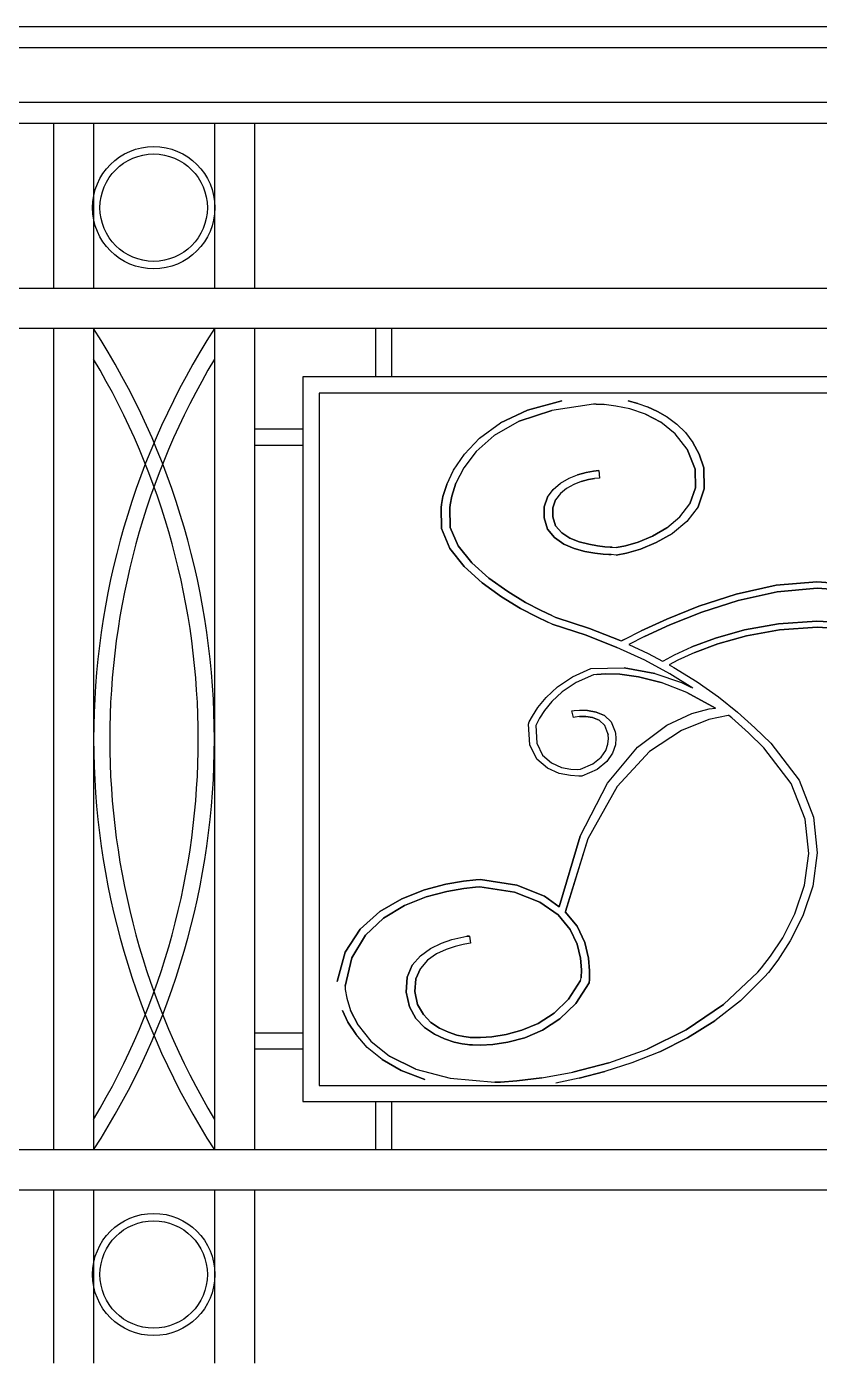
# Model space of a CAD drawing. Header units: millimetres. Extents: x 2621 to 26934, y 11979 to 27988.
# Drawn here: x 17581 to 18073, y 21643 to 22473 of the extents above; entities that cross this region are included whole.
import ezdxf

# ---------------------------------------------------------------- set-up
doc = ezdxf.new("R2010")
doc.units = ezdxf.units.MM

# ---------------------------------------------------------------- blocks, each defined once
blk = doc.blocks.new('A$C22B50643')
for p, q in [((1120, 830), (0, 830)), ((1120, 817), (0, 817)), ((1120, 783), (0, 783)), ((1120, 770), (0, 770)), ((87.5, 770), (87.5, 667.5)), ((112.5, 770), (112.5, 667.5)), ((187.5, 770), (187.5, 667.5)), ((212.5, 770), (212.5, 667.5)), ((1120, 667.5), (0, 667.5)), ((1120, 642.5), (0, 642.5)), ((87.5, 642.5), (87.5, 132.5)), ((112.5, 642.5), (112.5, 132.5)), ((187.5, 642.5), (187.5, 132.5)), ((212.5, 642.5), (212.5, 132.5)), ((287.5, 642.5), (287.5, 612.5)), ((297.5, 642.5), (297.5, 612.5)), ((242.5, 612.5), (242.5, 162.5)), ((877.5, 612.5), (242.5, 612.5)), ((252.5, 602.5), (252.5, 172.5)), ((867.5, 602.5), (252.5, 602.5)), ((381.97, 591.86), (403.21, 597.61)), ((403.21, 597.61), (381.97, 591.86)), ((444.48, 597.61), (450.46, 596.04)), ((450.46, 596.04), (444.48, 597.61)), ((365.12, 583.92), (381.97, 591.86)), ((381.97, 591.86), (365.12, 583.92)), ((397.11, 591.77), (376.84, 584.97)), ((376.84, 584.97), (397.11, 591.77)), ((422.87, 595.61), (397.11, 591.77)), ((422.87, 595.61), (397.11, 591.77)), ((424.58, 595.61), (422.87, 595.61)), ((424.58, 595.61), (422.87, 595.61)), ((429.59, 595.35), (424.58, 595.61)), ((424.58, 595.61), (429.59, 595.35)), ((436.79, 594.47), (429.59, 595.35)), ((436.79, 594.47), (429.59, 595.35)), ((445.58, 592.64), (436.79, 594.47)), ((445.58, 592.64), (436.79, 594.47)), ((455.23, 589.41), (445.58, 592.64)), ((455.23, 589.41), (445.58, 592.64)), ((450.46, 596.04), (456.57, 593.86)), ((450.46, 596.04), (456.57, 593.86)), ((464.75, 584.44), (455.23, 589.41)), ((455.23, 589.41), (464.75, 584.44)), ((456.57, 593.86), (462.79, 591.07)), ((462.79, 591.07), (456.57, 593.86)), ((462.79, 591.07), (468.9, 587.5)), ((468.9, 587.5), (462.79, 591.07)), ((352.18, 574.59), (365.12, 583.92)), ((352.18, 574.59), (365.12, 583.92)), ((376.84, 584.97), (361.33, 576.16)), ((376.84, 584.97), (361.33, 576.16)), ((473.66, 577.29), (464.75, 584.44)), ((473.66, 577.29), (464.75, 584.44)), ((468.9, 587.5), (474.64, 583.22)), ((468.9, 587.5), (474.64, 583.22)), ((474.64, 583.22), (480.01, 577.99)), ((480.01, 577.99), (474.64, 583.22)), ((242.5, 580), (212.5, 580)), ((342.78, 564.56), (352.18, 574.59)), ((342.78, 564.56), (352.18, 574.59)), ((361.33, 576.16), (350.1, 566.22)), ((361.33, 576.16), (350.1, 566.22)), ((481.11, 567.7), (473.66, 577.29)), ((481.11, 567.7), (473.66, 577.29)), ((480.01, 577.99), (484.65, 571.71)), ((480.01, 577.99), (484.65, 571.71)), ((242.5, 570), (212.5, 570)), ((336.06, 554.71), (342.78, 564.56)), ((336.06, 554.71), (342.78, 564.56)), ((350.1, 566.22), (342.41, 556.01)), ((350.1, 566.22), (342.41, 556.01)), ((486.11, 555.23), (481.11, 567.7)), ((481.11, 567.7), (486.11, 555.23)), ((484.65, 571.71), (488.56, 564.47)), ((488.56, 564.47), (484.65, 571.71)), ((488.56, 564.47), (491.49, 556.01)), ((491.49, 556.01), (488.56, 564.47)), ((331.91, 545.64), (336.06, 554.71)), ((331.91, 545.64), (336.06, 554.71)), ((342.41, 556.01), (337.53, 546.51)), ((342.41, 556.01), (337.53, 546.51)), ((402.48, 546.59), (407.73, 549.56)), ((402.48, 546.59), (407.73, 549.56)), ((407.73, 549.56), (413.1, 551.74)), ((407.73, 549.56), (413.1, 551.74)), ((413.1, 551.74), (418.35, 553.22)), ((418.35, 553.22), (413.1, 551.74)), ((419.82, 548.78), (415.3, 547.55)), ((415.3, 547.55), (419.82, 548.78)), ((418.35, 553.22), (422.87, 554.09)), ((422.87, 554.09), (418.35, 553.22)), ((423.6, 549.47), (419.82, 548.78)), ((419.82, 548.78), (423.6, 549.47)), ((422.87, 554.09), (426.29, 554.36)), ((426.29, 554.36), (422.87, 554.09)), ((426.66, 549.73), (423.6, 549.47)), ((426.66, 549.73), (423.6, 549.47)), ((426.29, 554.36), (426.66, 549.73)), ((426.29, 554.36), (426.66, 549.73)), ((486.36, 543.63), (486.11, 555.23)), ((486.11, 555.23), (486.36, 543.63)), ((491.49, 556.01), (491.73, 543.02)), ((491.73, 543.02), (491.49, 556.01)), ((329.47, 538.22), (331.91, 545.64)), ((331.91, 545.64), (329.47, 538.22)), ((337.53, 546.51), (334.96, 538.57)), ((334.96, 538.57), (337.53, 546.51)), ((394.3, 537.87), (397.84, 542.67)), ((394.3, 537.87), (397.84, 542.67)), ((397.84, 542.67), (402.48, 546.59)), ((397.84, 542.67), (402.48, 546.59)), ((402.36, 540.05), (399.43, 536.13)), ((402.36, 540.05), (399.43, 536.13)), ((406.27, 543.28), (402.36, 540.05)), ((406.27, 543.28), (402.36, 540.05)), ((410.78, 545.81), (406.27, 543.28)), ((410.78, 545.81), (406.27, 543.28)), ((415.3, 547.55), (410.78, 545.81)), ((415.3, 547.55), (410.78, 545.81)), ((482.82, 533.77), (486.36, 543.63)), ((486.36, 543.63), (482.82, 533.77)), ((491.73, 543.02), (487.95, 531.94)), ((487.95, 531.94), (491.73, 543.02)), ((328.25, 531.42), (328.49, 533.25)), ((328.49, 533.25), (328.25, 531.42)), ((328.49, 518.34), (328.25, 531.42)), ((328.25, 531.42), (328.49, 518.34)), ((328.49, 533.25), (329.47, 538.22)), ((329.47, 538.22), (328.49, 533.25)), ((333.86, 533.16), (333.62, 531.16)), ((333.62, 531.16), (333.86, 533.16)), ((334.96, 538.57), (333.86, 533.16)), ((333.86, 533.16), (334.96, 538.57)), ((392.22, 531.94), (394.3, 537.87)), ((394.3, 537.87), (392.22, 531.94)), ((392.22, 524.97), (392.22, 531.94)), ((392.22, 531.94), (392.22, 524.97)), ((397.72, 531.25), (397.6, 525.58)), ((397.6, 525.58), (397.72, 531.25)), ((399.43, 536.13), (397.72, 531.25)), ((397.72, 531.25), (399.43, 536.13)), ((476.59, 525.58), (482.82, 533.77)), ((476.59, 525.58), (482.82, 533.77)), ((487.95, 531.94), (480.86, 522.7)), ((487.95, 531.94), (480.86, 522.7)), ((333.62, 531.16), (333.99, 519.12)), ((333.99, 519.12), (333.62, 531.16)), ((394.42, 518.08), (392.22, 524.97)), ((392.22, 524.97), (394.42, 518.08)), ((397.6, 525.58), (399.43, 520.08)), ((399.43, 520.08), (397.6, 525.58)), ((468.41, 518.86), (476.59, 525.58)), ((468.41, 518.86), (476.59, 525.58)), ((333.74, 506.04), (328.49, 518.34)), ((328.49, 518.34), (333.74, 506.04)), ((333.99, 519.12), (338.99, 507.61)), ((338.99, 507.61), (333.99, 519.12)), ((398.7, 512.76), (394.42, 518.08)), ((394.42, 518.08), (398.7, 512.76)), ((399.43, 520.08), (403.21, 515.72)), ((403.21, 515.72), (399.43, 520.08)), ((403.21, 515.72), (408.22, 512.5)), ((408.22, 512.5), (403.21, 515.72)), ((459.5, 513.72), (468.41, 518.86)), ((468.41, 518.86), (459.5, 513.72)), ((471.95, 515.29), (461.94, 509.62)), ((461.94, 509.62), (471.95, 515.29)), ((480.86, 522.7), (471.95, 515.29)), ((480.86, 522.7), (471.95, 515.29)), ((338.99, 507.61), (347.42, 497.06)), ((347.42, 497.06), (338.99, 507.61)), ((404.43, 508.75), (398.7, 512.76)), ((398.7, 512.76), (404.43, 508.75)), ((410.9, 505.95), (404.43, 508.75)), ((404.43, 508.75), (410.9, 505.95)), ((408.22, 512.5), (413.96, 510.14)), ((413.96, 510.14), (408.22, 512.5)), ((413.96, 510.14), (419.94, 508.57)), ((419.94, 508.57), (413.96, 510.14)), ((419.94, 508.57), (425.43, 507.61)), ((425.43, 507.61), (419.94, 508.57)), ((425.43, 507.61), (430.07, 507.09)), ((430.07, 507.09), (425.43, 507.61)), ((430.07, 507.09), (433.25, 506.91)), ((433.25, 506.91), (430.07, 507.09)), ((433.25, 506.91), (434.47, 506.91)), ((434.47, 506.91), (433.25, 506.91)), ((434.47, 506.91), (437.16, 506.65)), ((434.47, 506.91), (437.16, 506.65)), ((437.16, 506.65), (442.89, 507.61)), ((442.89, 507.61), (437.16, 506.65)), ((442.89, 507.61), (450.71, 509.97)), ((450.71, 509.97), (442.89, 507.61)), ((450.71, 509.97), (459.5, 513.72)), ((459.5, 513.72), (450.71, 509.97)), ((461.94, 509.62), (452.17, 505.52)), ((452.17, 505.52), (461.94, 509.62)), ((342.53, 494.7), (333.74, 506.04)), ((333.74, 506.04), (342.53, 494.7)), ((417.5, 504.12), (410.9, 505.95)), ((410.9, 505.95), (417.5, 504.12)), ((423.72, 502.99), (417.5, 504.12)), ((417.5, 504.12), (423.72, 502.99)), ((428.97, 502.47), (423.72, 502.99)), ((423.72, 502.99), (428.97, 502.47)), ((432.52, 502.29), (428.97, 502.47)), ((428.97, 502.47), (432.52, 502.29)), ((433.86, 502.29), (432.52, 502.29)), ((432.52, 502.29), (433.86, 502.29)), ((437.03, 501.94), (433.86, 502.29)), ((437.03, 501.94), (433.86, 502.29)), ((443.38, 502.99), (437.03, 501.94)), ((437.03, 501.94), (443.38, 502.99)), ((452.17, 505.52), (443.38, 502.99)), ((443.38, 502.99), (452.17, 505.52)), ((353.76, 484.68), (342.53, 494.7)), ((342.53, 494.7), (353.76, 484.68)), ((347.42, 497.06), (358.04, 487.55)), ((358.04, 487.55), (347.42, 497.06)), ((365.85, 475.95), (353.76, 484.68)), ((353.76, 484.68), (365.85, 475.95)), ((358.04, 487.55), (369.64, 479.36)), ((369.64, 479.36), (358.04, 487.55)), ((511.51, 477.61), (536.42, 483.11)), ((536.42, 483.11), (511.51, 477.61)), ((536.42, 483.11), (561.69, 485.37)), ((561.69, 485.37), (536.42, 483.11)), ((561.69, 485.37), (586.84, 483.37)), ((586.84, 483.37), (561.69, 485.37)), ((377.57, 468.8), (365.85, 475.95)), ((365.85, 475.95), (377.57, 468.8)), ((369.64, 479.36), (380.75, 472.55)), ((380.75, 472.55), (369.64, 479.36)), ((488.43, 470.2), (511.51, 477.61)), ((511.51, 477.61), (488.43, 470.2)), ((512.73, 473.69), (490.14, 466.45)), ((490.14, 466.45), (512.73, 473.69)), ((537.03, 479.09), (512.73, 473.69)), ((512.73, 473.69), (537.03, 479.09)), ((561.81, 481.36), (537.03, 479.09)), ((537.03, 479.09), (561.81, 481.36)), ((586.11, 479.44), (561.81, 481.36)), ((561.81, 481.36), (586.11, 479.44)), ((387.71, 463.48), (377.57, 468.8)), ((377.57, 468.8), (387.71, 463.48)), ((380.75, 472.55), (390.39, 467.5)), ((390.39, 467.5), (380.75, 472.55)), ((390.39, 467.5), (396.99, 464.36)), ((396.99, 464.36), (390.39, 467.5)), ((468.41, 462.18), (488.43, 470.2)), ((488.43, 470.2), (468.41, 462.18)), ((490.14, 466.45), (470.36, 458.51)), ((470.36, 458.51), (490.14, 466.45)), ((394.67, 460.17), (387.71, 463.48)), ((387.71, 463.48), (394.67, 460.17)), ((397.35, 458.95), (394.67, 460.17)), ((397.35, 458.95), (394.67, 460.17)), ((396.99, 464.36), (399.55, 463.22)), ((396.99, 464.36), (399.55, 463.22)), ((418.35, 452.15), (397.35, 458.95)), ((397.35, 458.95), (418.35, 452.15)), ((399.55, 463.22), (420.43, 456.33)), ((420.43, 456.33), (399.55, 463.22)), ((452.54, 454.94), (468.41, 462.18)), ((468.41, 462.18), (452.54, 454.94)), ((470.36, 458.51), (454.61, 451.36)), ((454.61, 451.36), (470.36, 458.51)), ((516.76, 455.46), (537.88, 459.3)), ((537.88, 459.3), (516.76, 455.46)), ((537.88, 459.3), (561.69, 460.95)), ((561.69, 460.95), (537.88, 459.3)), ((561.81, 457.03), (538.49, 455.37)), ((538.49, 455.37), (561.81, 457.03)), ((561.69, 460.95), (585.5, 459.56)), ((585.5, 459.56), (561.69, 460.95)), ((584.89, 455.63), (561.81, 457.03)), ((561.81, 457.03), (584.89, 455.63)), ((437.4, 444.56), (418.35, 452.15)), ((418.35, 452.15), (437.4, 444.56)), ((420.43, 456.33), (439.6, 448.83)), ((439.6, 448.83), (420.43, 456.33)), ((439.6, 448.83), (440.23, 448.54)), ((442.04, 449.53), (440.23, 448.54)), ((440.23, 448.54), (442.04, 449.53)), ((442.04, 449.53), (452.54, 454.94)), ((442.04, 449.53), (452.54, 454.94)), ((454.61, 451.36), (444.79, 446.41)), ((454.61, 451.36), (444.79, 446.41)), ((484.04, 444.91), (498.69, 450.4)), ((498.69, 450.4), (484.04, 444.91)), ((498.69, 450.4), (516.76, 455.46)), ((516.76, 455.46), (498.69, 450.4)), ((517.86, 451.71), (500.16, 446.74)), ((500.16, 446.74), (517.86, 451.71)), ((538.49, 455.37), (517.86, 451.71)), ((517.86, 451.71), (538.49, 455.37)), ((454.74, 436.54), (437.4, 444.56)), ((454.74, 436.54), (437.4, 444.56)), ((444.79, 446.41), (456.93, 440.72)), ((456.93, 440.72), (465.79, 435.94)), ((466.34, 436.27), (473.17, 439.94)), ((466.34, 436.27), (473.17, 439.94)), ((473.17, 439.94), (484.04, 444.91)), ((473.17, 439.94), (484.04, 444.91)), ((485.87, 441.42), (475.25, 436.54)), ((485.87, 441.42), (475.25, 436.54)), ((500.16, 446.74), (485.87, 441.42)), ((485.87, 441.42), (500.16, 446.74)), ((421.28, 431.48), (442.04, 431.83)), ((421.28, 431.48), (442.04, 431.83)), ((442.04, 431.83), (461.09, 428.43)), ((461.09, 428.43), (442.04, 431.83)), ((470.36, 428.08), (454.74, 436.54)), ((470.36, 428.08), (454.74, 436.54)), ((465.79, 435.94), (466.34, 436.27)), ((475.25, 436.54), (469.98, 433.68)), ((469.98, 433.68), (472.93, 432.09)), ((472.93, 432.09), (487.34, 423.11)), ((472.93, 432.09), (487.34, 423.11)), ((400.53, 420.05), (409.81, 426.25)), ((400.53, 420.05), (409.81, 426.25)), ((409.81, 426.25), (421.28, 431.48)), ((409.81, 426.25), (421.28, 431.48)), ((422.99, 427.47), (412.13, 422.67)), ((422.99, 427.47), (412.13, 422.67)), ((424.95, 427.81), (422.99, 427.47)), ((424.95, 427.81), (422.99, 427.47)), ((430.44, 428.16), (424.95, 427.81)), ((424.95, 427.81), (430.44, 428.16)), ((439.23, 427.9), (430.44, 428.16)), ((430.44, 428.16), (439.23, 427.9)), ((450.83, 426.33), (439.23, 427.9)), ((439.23, 427.9), (450.83, 426.33)), ((464.87, 422.84), (450.83, 426.33)), ((450.83, 426.33), (464.87, 422.84)), ((461.09, 428.43), (477.69, 422.67)), ((461.09, 428.43), (477.69, 422.67)), ((484.53, 419.18), (470.36, 428.08)), ((484.53, 419.18), (470.36, 428.08)), ((393.57, 413.51), (400.53, 420.05)), ((393.57, 413.51), (400.53, 420.05)), ((403.58, 417), (397.11, 410.98)), ((403.58, 417), (397.11, 410.98)), ((412.13, 422.67), (403.58, 417)), ((412.13, 422.67), (403.58, 417)), ((480.99, 416.56), (464.87, 422.84)), ((480.99, 416.56), (464.87, 422.84)), ((477.69, 422.67), (483.47, 419.84)), ((477.69, 422.67), (483.47, 419.84)), ((498.81, 406.88), (480.99, 416.56)), ((480.99, 416.56), (498.81, 406.88)), ((487.34, 423.11), (500.52, 413.77)), ((487.34, 423.11), (500.52, 413.77)), ((385.02, 401.91), (388.44, 407.23)), ((385.02, 401.91), (388.44, 407.23)), ((388.44, 407.23), (393.57, 413.51)), ((388.44, 407.23), (393.57, 413.51)), ((397.11, 410.98), (392.47, 405.4)), ((397.11, 410.98), (392.47, 405.4)), ((494.78, 406.36), (498.81, 406.88)), ((494.78, 406.36), (498.81, 406.88)), ((500.52, 413.77), (512.37, 404.27)), ((500.52, 413.77), (512.37, 404.27)), ((383.07, 398.25), (385.02, 401.91)), ((383.07, 398.25), (385.02, 401.91)), ((389.42, 400.61), (387.71, 397.29)), ((389.42, 400.61), (387.71, 397.29)), ((392.47, 405.4), (389.42, 400.61)), ((392.47, 405.4), (389.42, 400.61)), ((409.56, 405.23), (410.9, 405.4)), ((409.56, 405.23), (410.9, 405.4)), ((410.42, 401.04), (409.56, 405.23)), ((410.42, 401.04), (409.56, 405.23)), ((411.52, 401.22), (410.42, 401.04)), ((411.52, 401.22), (410.42, 401.04)), ((410.9, 405.4), (414.45, 405.58)), ((410.9, 405.4), (414.45, 405.58)), ((414.2, 401.56), (411.52, 401.22)), ((414.2, 401.56), (411.52, 401.22)), ((418.11, 401.56), (414.2, 401.56)), ((414.2, 401.56), (418.11, 401.56)), ((414.45, 405.58), (419.21, 405.4)), ((419.21, 405.4), (414.45, 405.58)), ((422.38, 400.95), (418.11, 401.56)), ((418.11, 401.56), (422.38, 400.95)), ((419.21, 405.4), (424.7, 404.44)), ((424.7, 404.44), (419.21, 405.4)), ((426.53, 399.3), (422.38, 400.95)), ((422.38, 400.95), (426.53, 399.3)), ((424.7, 404.44), (429.83, 402.18)), ((429.83, 402.18), (424.7, 404.44)), ((429.95, 396.16), (426.53, 399.3)), ((426.53, 399.3), (429.95, 396.16)), ((429.83, 402.18), (433.98, 398.25)), ((433.98, 398.25), (429.83, 402.18)), ((468.41, 396.33), (483.92, 403.57)), ((468.41, 396.33), (483.92, 403.57)), ((494.66, 399.73), (477.57, 393.02)), ((494.66, 399.73), (477.57, 393.02)), ((483.92, 403.57), (494.78, 406.36)), ((483.92, 403.57), (494.78, 406.36)), ((506.63, 402.26), (494.66, 399.73)), ((506.63, 402.26), (494.66, 399.73)), ((507.03, 402.29), (506.63, 402.26)), ((508.82, 400.87), (507.03, 402.29)), ((519.2, 391.54), (508.82, 400.87)), ((508.82, 400.87), (519.2, 391.54)), ((512.37, 404.27), (523.23, 394.67)), ((523.23, 394.67), (512.37, 404.27)), ((382.58, 396.86), (383.07, 398.25)), ((382.58, 396.86), (383.07, 398.25)), ((383.31, 384.04), (382.58, 396.86)), ((383.31, 384.04), (382.58, 396.86)), ((387.71, 397.29), (387.22, 396.07)), ((387.71, 397.29), (387.22, 396.07)), ((387.22, 396.07), (387.83, 385.08)), ((387.22, 396.07), (387.83, 385.08)), ((431.91, 391.19), (429.95, 396.16)), ((431.91, 391.19), (429.95, 396.16)), ((432.03, 390.31), (431.91, 391.19)), ((431.91, 391.19), (432.03, 390.31)), ((432.27, 387.96), (432.03, 390.31)), ((432.27, 387.96), (432.03, 390.31)), ((433.98, 398.25), (436.3, 392.23)), ((433.98, 398.25), (436.3, 392.23)), ((436.3, 392.23), (436.54, 391.19)), ((436.3, 392.23), (436.54, 391.19)), ((436.54, 391.19), (436.91, 388.22)), ((436.54, 391.19), (436.91, 388.22)), ((450.34, 382.55), (468.41, 396.33)), ((450.34, 382.55), (468.41, 396.33)), ((477.57, 393.02), (457.79, 379.85)), ((477.57, 393.02), (457.79, 379.85)), ((528.73, 382.29), (519.2, 391.54)), ((519.2, 391.54), (528.73, 382.29)), ((523.23, 394.67), (533, 385.08)), ((533, 385.08), (523.23, 394.67)), ((387.71, 375.14), (383.31, 384.04)), ((387.71, 375.14), (383.31, 384.04)), ((387.83, 385.08), (391.37, 377.58)), ((387.83, 385.08), (391.37, 377.58)), ((430.56, 380.55), (431.91, 384.56)), ((430.56, 380.55), (431.91, 384.56)), ((431.66, 360.31), (450.34, 382.55)), ((431.66, 360.31), (450.34, 382.55)), ((431.91, 384.56), (432.27, 387.96)), ((431.91, 384.56), (432.27, 387.96)), ((436.54, 384.04), (434.84, 378.98)), ((436.54, 384.04), (434.84, 378.98)), ((436.91, 388.22), (436.54, 384.04)), ((436.91, 388.22), (436.54, 384.04)), ((545.7, 360.05), (528.73, 382.29)), ((545.7, 360.05), (528.73, 382.29)), ((533, 385.08), (550.58, 362.06)), ((533, 385.08), (550.58, 362.06)), ((394.3, 369.47), (387.71, 375.14)), ((394.3, 369.47), (387.71, 375.14)), ((391.37, 377.58), (396.86, 372.79)), ((391.37, 377.58), (396.86, 372.79)), ((422.5, 372.26), (427.63, 376.36)), ((422.5, 372.26), (427.63, 376.36)), ((431.29, 373.74), (425.19, 368.77)), ((431.29, 373.74), (425.19, 368.77)), ((427.63, 376.36), (430.56, 380.55)), ((427.63, 376.36), (430.56, 380.55)), ((434.84, 378.98), (431.29, 373.74)), ((434.84, 378.98), (431.29, 373.74)), ((457.79, 379.85), (437.64, 358.22)), ((457.79, 379.85), (437.64, 358.22)), ((401.63, 366.33), (394.3, 369.47)), ((401.63, 366.33), (394.3, 369.47)), ((396.86, 372.79), (402.97, 370.08)), ((396.86, 372.79), (402.97, 370.08)), ((408.59, 364.94), (401.63, 366.33)), ((408.59, 364.94), (401.63, 366.33)), ((402.97, 370.08), (408.83, 369.04)), ((402.97, 370.08), (408.83, 369.04)), ((408.83, 369.04), (413.1, 368.77)), ((408.83, 369.04), (413.1, 368.77)), ((413.1, 368.77), (414.81, 368.86)), ((413.1, 368.77), (414.81, 368.86)), ((414.81, 368.86), (422.5, 372.26)), ((414.81, 368.86), (422.5, 372.26)), ((425.19, 368.77), (415.79, 364.67)), ((425.19, 368.77), (415.79, 364.67)), ((413.84, 364.59), (408.59, 364.94)), ((413.84, 364.59), (408.59, 364.94)), ((415.79, 364.67), (413.84, 364.59)), ((415.79, 364.67), (413.84, 364.59)), ((414.57, 327.35), (431.66, 360.31)), ((414.57, 327.35), (431.66, 360.31)), ((437.64, 358.22), (419.45, 325.78)), ((437.64, 358.22), (419.45, 325.78)), ((554.49, 337.9), (545.7, 360.05)), ((554.49, 337.9), (545.7, 360.05)), ((550.58, 362.06), (559.62, 339.12)), ((550.58, 362.06), (559.62, 339.12)), ((556.69, 316.62), (554.49, 337.9)), ((556.69, 316.62), (554.49, 337.9)), ((559.62, 339.12), (561.94, 316.97)), ((559.62, 339.12), (561.94, 316.97)), ((414.57, 327.35), (401.67, 283.47)), ((401.67, 283.47), (414.57, 327.35)), ((419.45, 325.78), (405.44, 280.31)), ((419.45, 325.78), (405.53, 280.6)), ((554, 296.83), (556.69, 316.62)), ((554, 296.83), (556.69, 316.62)), ((561.94, 316.97), (559.13, 296.39)), ((561.94, 316.97), (559.13, 296.39)), ((331.3, 297.52), (342.29, 299.44)), ((342.29, 299.44), (331.3, 297.52)), ((342.29, 299.44), (349.86, 300.31)), ((349.86, 300.31), (342.29, 299.44)), ((349.86, 300.31), (352.67, 300.49)), ((352.67, 300.49), (349.86, 300.31)), ((352.67, 300.49), (375.38, 296.83)), ((375.38, 296.83), (352.67, 300.49)), ((303.83, 288.45), (317.99, 294.03)), ((317.99, 294.03), (303.83, 288.45)), ((317.99, 294.03), (331.3, 297.52)), ((331.3, 297.52), (317.99, 294.03)), ((331.79, 292.99), (319.09, 289.59)), ((319.09, 289.59), (331.79, 292.99)), ((342.41, 294.91), (331.79, 292.99)), ((331.79, 292.99), (342.41, 294.91)), ((349.74, 295.69), (342.41, 294.91)), ((342.41, 294.91), (349.74, 295.69)), ((352.42, 295.87), (349.74, 295.69)), ((349.74, 295.69), (352.42, 295.87)), ((373.79, 292.46), (352.42, 295.87)), ((352.42, 295.87), (373.79, 292.46)), ((389.66, 286.36), (373.79, 292.46)), ((373.79, 292.46), (389.66, 286.36)), ((375.38, 296.83), (392.47, 290.11)), ((392.47, 290.11), (375.38, 296.83)), ((548.02, 279.21), (554, 296.83)), ((548.02, 279.21), (554, 296.83)), ((559.13, 296.39), (552.9, 277.9)), ((559.13, 296.39), (552.9, 277.9)), ((290.15, 280.52), (303.83, 288.45)), ((303.83, 288.45), (290.15, 280.52)), ((305.66, 284.18), (292.6, 276.42)), ((292.6, 276.42), (305.66, 284.18)), ((319.09, 289.59), (305.66, 284.18)), ((305.66, 284.18), (319.09, 289.59)), ((401.02, 278.42), (389.66, 286.36)), ((389.66, 286.36), (401.02, 278.42)), ((392.47, 290.11), (401.67, 283.47)), ((401.67, 283.47), (392.47, 290.11)), ((277.94, 269.53), (290.15, 280.52)), ((290.15, 280.52), (277.94, 269.53)), ((292.6, 276.42), (281.24, 265.78)), ((281.24, 265.78), (292.6, 276.42)), ((408.46, 269.44), (401.02, 278.42)), ((401.02, 278.42), (408.46, 269.44)), ((405.44, 280.31), (412.74, 271.45)), ((412.74, 271.45), (405.44, 280.31)), ((540.45, 264.3), (548.02, 279.21)), ((540.45, 264.3), (548.02, 279.21)), ((552.9, 277.9), (545.09, 262.38)), ((552.9, 277.9), (545.09, 262.38)), ((268.79, 255.23), (277.94, 269.53)), ((277.94, 269.53), (268.79, 255.23)), ((281.24, 265.78), (272.82, 251.83)), ((272.82, 251.83), (281.24, 265.78)), ((412.86, 260.2), (408.46, 269.44)), ((408.46, 269.44), (412.86, 260.2)), ((412.74, 271.45), (417.5, 261.24)), ((417.5, 261.24), (412.74, 271.45)), ((315.55, 253.05), (321.78, 257.58)), ((315.55, 253.05), (321.78, 257.58)), ((321.78, 257.58), (328.49, 260.81)), ((321.78, 257.58), (328.49, 260.81)), ((328.49, 260.81), (334.96, 263.08)), ((328.49, 260.81), (334.96, 263.08)), ((337.04, 258.89), (331.42, 256.97)), ((337.04, 258.89), (331.42, 256.97)), ((334.96, 263.08), (340.58, 264.47)), ((334.96, 263.08), (340.58, 264.47)), ((341.92, 260.02), (337.04, 258.89)), ((341.92, 260.02), (337.04, 258.89)), ((340.58, 264.47), (344.36, 265.17)), ((340.58, 264.47), (344.36, 265.17)), ((345.34, 260.63), (341.92, 260.02)), ((345.34, 260.63), (341.92, 260.02)), ((344.36, 265.17), (345.83, 265.34)), ((345.83, 265.34), (344.36, 265.17)), ((346.56, 260.81), (345.34, 260.63)), ((346.56, 260.81), (345.34, 260.63)), ((345.83, 265.34), (346.56, 260.81)), ((345.83, 265.34), (346.56, 260.81)), ((414.93, 251.56), (412.86, 260.2)), ((412.86, 260.2), (414.93, 251.56)), ((417.5, 261.24), (419.82, 251.65)), ((419.82, 251.65), (417.5, 261.24)), ((532.88, 252.87), (540.45, 264.3)), ((532.88, 252.87), (540.45, 264.3)), ((545.09, 262.38), (537.39, 250.43)), ((545.09, 262.38), (537.39, 250.43)), ((263.78, 237), (268.79, 255.23)), ((268.79, 255.23), (263.78, 237)), ((272.82, 251.83), (268.67, 234.12)), ((268.67, 234.12), (272.82, 251.83)), ((310.42, 247.2), (315.55, 253.05)), ((310.42, 247.2), (315.55, 253.05)), ((319.94, 250.26), (315.43, 245.2)), ((319.94, 250.26), (315.43, 245.2)), ((325.44, 254.18), (319.94, 250.26)), ((325.44, 254.18), (319.94, 250.26)), ((331.42, 256.97), (325.44, 254.18)), ((331.42, 256.97), (325.44, 254.18)), ((415.42, 244.41), (414.93, 251.56)), ((414.93, 251.56), (415.42, 244.41)), ((419.82, 251.65), (420.55, 243.71)), ((420.55, 243.71), (419.82, 251.65)), ((527.26, 245.55), (532.88, 252.87)), ((527.26, 245.55), (532.88, 252.87)), ((537.39, 250.43), (531.53, 242.76)), ((537.39, 250.43), (531.53, 242.76)), ((307.13, 239.7), (310.42, 247.2)), ((310.42, 247.2), (307.13, 239.7)), ((315.43, 245.2), (312.5, 238.74)), ((312.5, 238.74), (315.43, 245.2)), ((415.18, 239.44), (415.42, 244.41)), ((415.42, 244.41), (415.18, 239.44)), ((420.55, 243.71), (420.43, 238.31)), ((420.43, 238.31), (420.55, 243.71)), ((503.7, 222.78), (524.94, 242.93)), ((503.7, 222.78), (524.94, 242.93)), ((524.94, 242.93), (527.26, 245.55)), ((524.94, 242.93), (527.26, 245.55)), ((531.53, 242.76), (529.09, 240.05)), ((531.53, 242.76), (529.09, 240.05)), ((268.67, 234.12), (268.79, 232.12)), ((268.67, 234.12), (268.79, 232.12)), ((306.51, 230.55), (307.13, 239.7)), ((307.13, 239.7), (306.51, 230.55)), ((312.5, 238.74), (312.01, 230.81)), ((312.01, 230.81), (312.5, 238.74)), ((407.49, 226.19), (414.93, 237.7)), ((414.93, 237.7), (407.49, 226.19)), ((420.18, 236.3), (411.88, 223.48)), ((411.88, 223.48), (420.18, 236.3)), ((414.93, 237.7), (415.18, 239.44)), ((414.93, 237.7), (415.18, 239.44)), ((420.43, 238.31), (420.18, 236.3)), ((420.18, 236.3), (420.43, 238.31)), ((529.09, 240.05), (514.32, 225.14)), ((529.09, 240.05), (514.32, 225.14)), ((268.79, 232.12), (269.76, 226.8)), ((268.79, 232.12), (269.76, 226.8)), ((269.76, 226.8), (272.08, 219.03)), ((269.76, 226.8), (272.08, 219.03)), ((308.59, 221.39), (306.51, 230.55)), ((306.51, 230.55), (308.59, 221.39)), ((312.01, 230.81), (313.72, 222.87)), ((313.72, 222.87), (312.01, 230.81)), ((398.45, 217.46), (407.49, 226.19)), ((407.49, 226.19), (398.45, 217.46)), ((514.32, 225.14), (498.2, 212.58)), ((514.32, 225.14), (498.2, 212.58)), ((270.37, 211.88), (266.96, 219.12)), ((266.96, 219.12), (270.37, 211.88)), ((272.08, 219.03), (276.85, 209.88)), ((276.85, 209.88), (272.08, 219.03)), ((312.62, 214.15), (308.59, 221.39)), ((308.59, 221.39), (312.62, 214.15)), ((313.72, 222.87), (317.26, 216.5)), ((317.26, 216.5), (313.72, 222.87)), ((317.26, 216.5), (321.9, 211.71)), ((321.9, 211.71), (317.26, 216.5)), ((388.56, 211.1), (398.45, 217.46)), ((398.45, 217.46), (388.56, 211.1)), ((411.88, 223.48), (402.11, 213.8)), ((402.11, 213.8), (411.88, 223.48)), ((480.5, 207), (503.7, 222.78)), ((503.7, 222.78), (480.5, 207)), ((275.5, 204.12), (270.37, 211.88)), ((270.37, 211.88), (275.5, 204.12)), ((276.85, 209.88), (284.66, 200.11)), ((276.85, 209.88), (284.66, 200.11)), ((317.99, 208.57), (312.62, 214.15)), ((312.62, 214.15), (317.99, 208.57)), ((324.1, 204.38), (317.99, 208.57)), ((317.99, 208.57), (324.1, 204.38)), ((321.9, 211.71), (327.27, 208.05)), ((327.27, 208.05), (321.9, 211.71)), ((327.27, 208.05), (332.89, 205.52)), ((332.89, 205.52), (327.27, 208.05)), ((378.43, 206.82), (388.56, 211.1)), ((388.56, 211.1), (378.43, 206.82)), ((402.11, 213.8), (391.37, 206.91)), ((391.37, 206.91), (402.11, 213.8)), ((498.2, 212.58), (481.35, 202.03)), ((481.35, 202.03), (498.2, 212.58)), ((242.5, 205), (212.5, 205)), ((282.46, 196.19), (275.5, 204.12)), ((282.46, 196.19), (275.5, 204.12)), ((284.66, 200.11), (296.26, 190.69)), ((284.66, 200.11), (296.26, 190.69)), ((330.44, 201.5), (324.1, 204.38)), ((324.1, 204.38), (330.44, 201.5)), ((336.31, 199.5), (330.44, 201.5)), ((330.44, 201.5), (336.31, 199.5)), ((332.89, 205.52), (338.01, 203.86)), ((338.01, 203.86), (332.89, 205.52)), ((341.31, 198.45), (336.31, 199.5)), ((336.31, 199.5), (341.31, 198.45)), ((338.01, 203.86), (342.41, 202.9)), ((342.41, 202.9), (338.01, 203.86)), ((342.41, 202.9), (345.34, 202.46)), ((345.34, 202.46), (342.41, 202.9)), ((345.34, 202.46), (346.44, 202.38)), ((346.44, 202.38), (345.34, 202.46)), ((346.44, 202.38), (348.15, 202.29)), ((348.15, 202.29), (346.44, 202.38)), ((348.15, 202.29), (352.79, 202.29)), ((352.79, 202.29), (348.15, 202.29)), ((352.79, 202.29), (359.87, 202.81)), ((359.87, 202.81), (352.79, 202.29)), ((359.87, 202.81), (368.66, 204.21)), ((368.66, 204.21), (359.87, 202.81)), ((369.76, 199.41), (360.36, 198.02)), ((360.36, 198.02), (369.76, 199.41)), ((368.66, 204.21), (378.43, 206.82)), ((378.43, 206.82), (368.66, 204.21)), ((380.38, 202.2), (369.76, 199.41)), ((369.76, 199.41), (380.38, 202.2)), ((391.37, 206.91), (380.38, 202.2)), ((380.38, 202.2), (391.37, 206.91)), ((456.2, 195.14), (480.5, 207)), ((480.5, 207), (456.2, 195.14)), ((481.35, 202.03), (464.14, 193.39)), ((464.14, 193.39), (481.35, 202.03)), ((242.5, 195), (212.5, 195)), ((291.74, 188.6), (282.46, 196.19)), ((291.74, 188.6), (282.46, 196.19)), ((344.73, 197.93), (341.31, 198.45)), ((341.31, 198.45), (344.73, 197.93)), ((345.95, 197.75), (344.73, 197.93)), ((344.73, 197.93), (345.95, 197.75)), ((347.78, 197.67), (345.95, 197.75)), ((345.95, 197.75), (347.78, 197.67)), ((352.79, 197.58), (347.78, 197.67)), ((347.78, 197.67), (352.79, 197.58)), ((360.36, 198.02), (352.79, 197.58)), ((352.79, 197.58), (360.36, 198.02)), ((432.39, 186.5), (456.2, 195.14)), ((432.39, 186.5), (456.2, 195.14)), ((464.14, 193.39), (446.8, 186.5)), ((464.14, 193.39), (446.8, 186.5)), ((303.46, 181.8), (291.74, 188.6)), ((291.74, 188.6), (303.46, 181.8)), ((296.26, 190.69), (312.5, 182.67)), ((312.5, 182.67), (296.26, 190.69)), ((312.5, 182.67), (333.99, 177)), ((312.5, 182.67), (333.99, 177)), ((410.17, 180.75), (432.39, 186.5)), ((432.39, 186.5), (410.17, 180.75)), ((446.8, 186.5), (430.07, 181.1)), ((446.8, 186.5), (430.07, 181.1)), ((318.24, 176.13), (303.46, 181.8)), ((303.46, 181.8), (318.24, 176.13)), ((333.99, 177), (361.58, 174.47)), ((333.99, 177), (361.58, 174.47)), ((361.58, 174.47), (365.24, 174.56)), ((365.24, 174.56), (361.58, 174.47)), ((365.24, 174.56), (375.38, 175.34)), ((375.38, 175.34), (365.24, 174.56)), ((375.38, 175.34), (390.76, 177.17)), ((390.76, 177.17), (375.38, 175.34)), ((390.76, 177.17), (410.17, 180.75)), ((390.76, 177.17), (410.17, 180.75)), ((414.08, 177), (399.55, 174.03)), ((414.08, 177), (399.55, 174.03)), ((430.07, 181.1), (414.08, 177)), ((414.08, 177), (430.07, 181.1)), ((252.5, 172.5), (867.5, 172.5)), ((242.5, 162.5), (877.5, 162.5)), ((287.5, 162.5), (287.5, 132.5)), ((297.5, 162.5), (297.5, 132.5)), ((1120, 132.5), (0, 132.5)), ((1120, 107.5), (0, 107.5)), ((87.5, 107.5), (87.5, 0)), ((112.5, 107.5), (112.5, 0)), ((187.5, 107.5), (187.5, 0)), ((212.5, 107.5), (212.5, 0))]:
    blk.add_line(p, q)
for centre, radius in [((149.79, 717.63), 37.97), ((149.79, 717.63), 33.36), ((149.79, 55.13), 37.97), ((149.79, 55.13), 33.36)]:
    blk.add_circle(centre, radius)
for centre, radius, start, end in [((583.5, 387.5), 471, 147.22092, 212.77908), ((-283.5, 387.5), 471, 327.22092, 32.77908), ((-283.5, 387.5), 461, 329.20473, 30.79527), ((583.5, 387.5), 461, 149.20473, 210.79527)]:
    blk.add_arc(centre, radius, start, end)

msp = doc.modelspace()

# ---------------------------------------------------------------- block references
msp.add_blockref('A$C22B50643', (17510.18, 21642.59))

doc.saveas('drawing.dxf')
